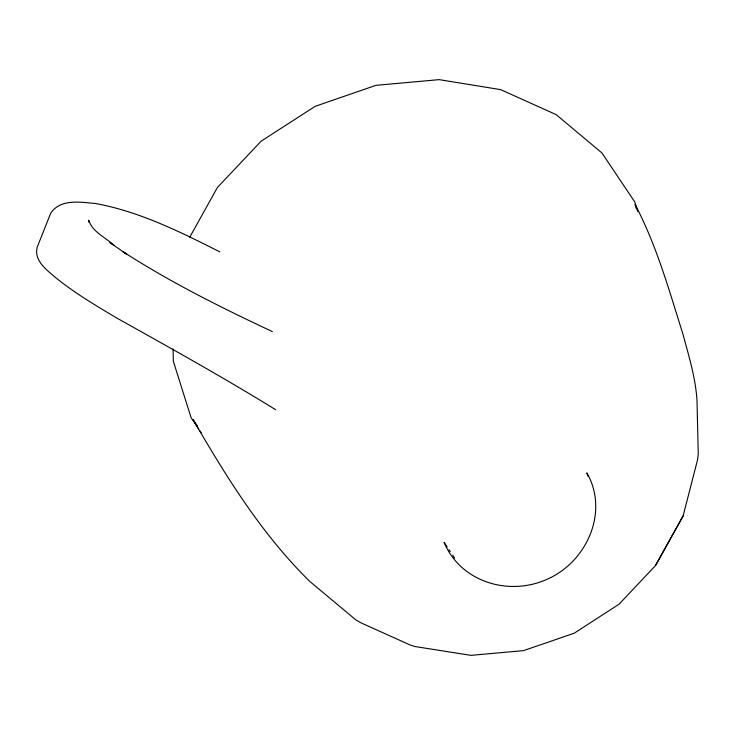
<?xml version="1.0" encoding="UTF-8"?>
<svg xmlns="http://www.w3.org/2000/svg" width="735" height="735" viewBox="0 0 735 735"><rect width="100%" height="100%" fill="white"/><g stroke="black" fill="none" stroke-linecap="round" stroke-linejoin="round"><path stroke-width="1.1" d="M197.43 426.052L193.02 419.483C226.426 477.144 262.202 534.841 310.106 581.697L356.098 620.083L361.418 623.05L409.974 644.917L414.742 646.488L470.942 655.363L523.559 650.622L574.301 633.175L619.072 604.17L655.455 565.619L683.1 515.97L697.625 459.531L698.25 453.679L697 400.382C695.558 377.79 688.805 355.896 682.934 334.159C669.089 290.224 656.631 245.453 635.077 204.486L636.437 208.804M189.731 237.24L217.385 187.526L261.118 141.175L315.205 106.318L375.952 85.333L439.208 79.637L500.682 89.633L556.174 114.632L601.901 152.926L634.755 201.914L637.824 211.671M655.455 565.619L683.1 515.97M272.391 331.595C221.207 307.634 170.437 282.258 122.883 251.618L126.631 254.218L109.965 242.596L114.09 245.462C105.748 237.451 92.325 232.03 88.806 220.298L88.981 222.328M219.857 251.894C180.277 231.865 139.439 211.561 95.477 203.494C80.556 202.217 60.628 198.496 50.779 213.067L37.182 247.199C33.874 260.539 46.195 269.506 54.95 277.067C74.345 292.907 95.982 305.668 117.462 318.411C170.639 348.16 223.89 377.744 275.735 409.762M447.165 546.95L444.059 542.311C461.102 583.14 511.174 597.05 549.514 578.142C587.651 560.079 608.883 510.963 586.833 472.871L587.844 476.069M449.03 549.734L450.279 551.581M452.769 555.292L454.634 558.076M198.671 428.992L191.091 417.691L173.359 361.354L173.065 348.923M199.938 430.875L201.197 432.768"/></g></svg>
